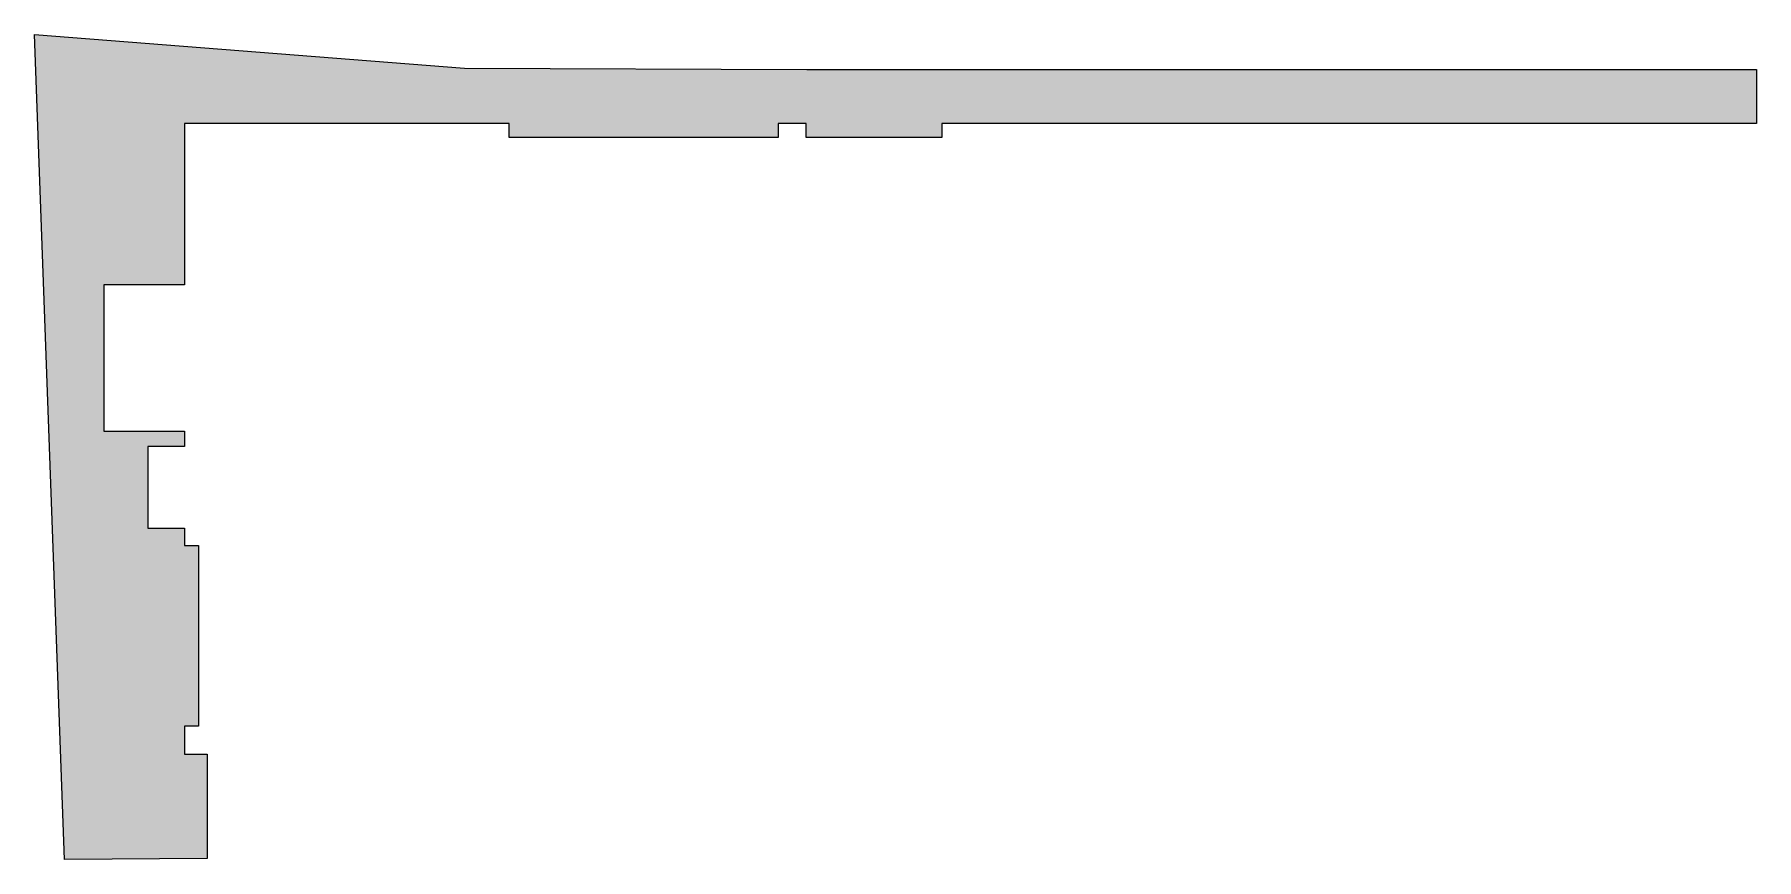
# Model space of a CAD drawing. Header units: millimetres. Extents: x -376000 to 292178, y -193032 to 188048.
# Drawn here: x -300375 to -260353, y 1342 to 20514 of the extents above; entities that cross this region are included whole.
import ezdxf

# ---------------------------------------------------------------- set-up
doc = ezdxf.new("R2010")
doc.units = ezdxf.units.MM
doc.layers.add('02_0.25', color=1, linetype='Continuous', lineweight=25, true_color=0xff0000)
doc.layers.add('_解体部 (2D)', color=7, linetype='Continuous', lineweight=5)

# ---------------------------------------------------------------- blocks, each defined once
blk = doc.blocks.new('解体部 (2D)')
at = {"layer": '02_0.25', "linetype": 'Continuous', "lineweight": 0}
blk.add_hatch(color=255, dxfattribs=at).paths.add_polyline_path([(-300375, 20514.413), (-290384, 19734.413), (-282426, 19701.413), (-260354.2, 19701.413), (-260352.966, 18442.972), (-279290.756, 18442.972), (-279290.756, 18117.972), (-282440.756, 18117.972), (-282440.756, 18442.972), (-283090.756, 18442.972), (-283090.756, 18117.972), (-289340.756, 18117.972), (-289340.756, 18442.972), (-296890.756, 18442.972), (-296890.756, 14692.972), (-298765.756, 14692.972), (-298765.756, 11292.972), (-296890.756, 11292.972), (-296890.756, 10942.972), (-297740.756, 10942.972), (-297740.756, 9042.972), (-296890.756, 9042.972), (-296890.756, 8642.972), (-296565.756, 8642.972), (-296565.756, 4442.972), (-296890.756, 4442.972), (-296890.756, 3792.972), (-296360.978, 3793.004), (-296361.198, 1370.197), (-299676, 1342.413)])
at = {"layer": '02_0.25', "flags": 128}
blk.add_lwpolyline([(-300375, 20514.413), (-290384, 19734.413), (-282426, 19701.413), (-260354.2, 19701.413), (-260352.966, 18442.972), (-279290.756, 18442.972), (-279290.756, 18117.972), (-282440.756, 18117.972), (-282440.756, 18442.972), (-283090.756, 18442.972), (-283090.756, 18117.972), (-289340.756, 18117.972), (-289340.756, 18442.972), (-296890.756, 18442.972), (-296890.756, 14692.972), (-298765.756, 14692.972), (-298765.756, 11292.972), (-296890.756, 11292.972), (-296890.756, 10942.972), (-297740.756, 10942.972), (-297740.756, 9042.972), (-296890.756, 9042.972), (-296890.756, 8642.972), (-296565.756, 8642.972), (-296565.756, 4442.972), (-296890.756, 4442.972), (-296890.756, 3792.972), (-296360.978, 3793.004), (-296361.198, 1370.197), (-299676, 1342.413)], close=True, dxfattribs=at)

msp = doc.modelspace()

# ---------------------------------------------------------------- block references
at = {"layer": '_解体部 (2D)'}
msp.add_blockref('解体部 (2D)', (0, 0), dxfattribs=at)

doc.saveas('drawing.dxf')
